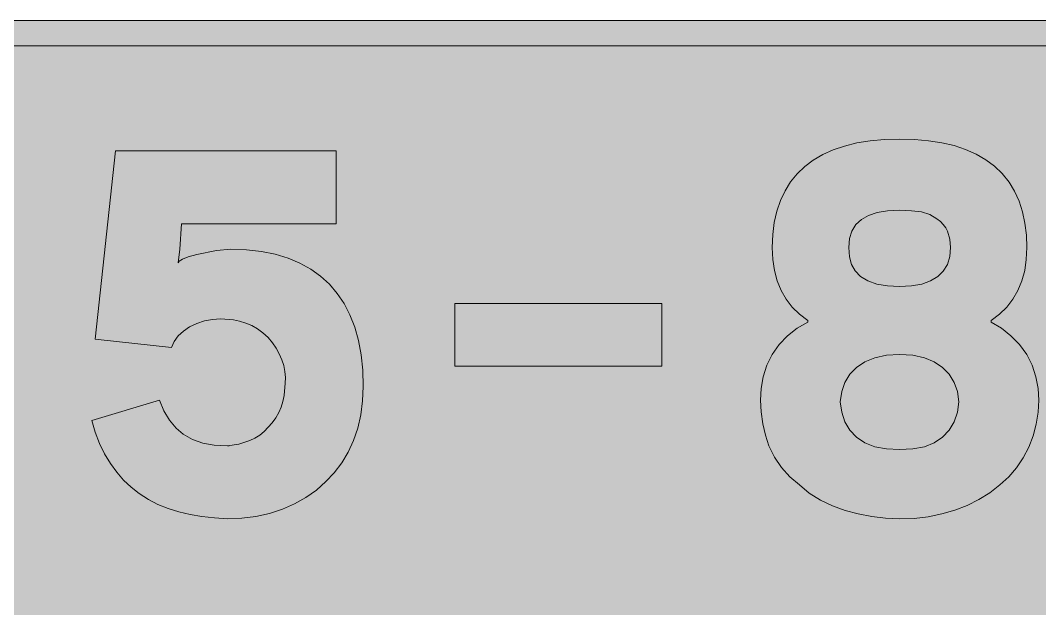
# Model space of a CAD drawing. Header units: metres. Extents: x 33 to 536, y 16 to 258.
# Drawn here: x 239.5 to 419.6, y 154 to 258.1 of the extents above; entities that cross this region are included whole.
import ezdxf

# ---------------------------------------------------------------- set-up
doc = ezdxf.new("R2010")
doc.units = ezdxf.units.M
for name, color, linetype, true_color in [('FILL_BLACK_000000', 7, 'Continuous', 0x000000), ('FILL_WHITE_FFFFFF', 7, 'Continuous', 0xffffff), ('STROKE_BLACK_000000', 7, 'Continuous', 0x000000)]:
    doc.layers.add(name, color=color, linetype=linetype, true_color=true_color)

msp = doc.modelspace()

# ---------------------------------------------------------------- hatches: boundary and pattern name
at = {"layer": 'FILL_BLACK_000000', "true_color": 0x000000}
h = msp.add_hatch(color=7, dxfattribs=at)
h.dxf.hatch_style = 1
h.paths.add_polyline_path([(530.6, 257.38), (532.21, 256.54), (533.79, 255.36), (534.8, 253.97), (535.27, 253.21), (535.59, 252.36), (535.94, 251.51), (536.11, 250.71), (536.19, 249.06), (536.19, 24.66), (536.07, 22.92), (535.66, 21.28), (534.92, 19.77), (533.79, 18.36), (532.25, 17.08), (531.39, 16.59), (530.49, 16.26), (529.76, 15.91), (528.95, 15.73), (527.19, 15.66), (41.79, 15.66), (40.17, 15.83), (38.53, 16.33), (36.94, 17.18), (35.49, 18.36), (34.31, 19.77), (33.47, 21.28), (32.96, 22.92), (32.79, 24.66), (32.79, 249.06), (32.96, 250.68), (33.47, 252.32), (34.31, 253.91), (35.49, 255.36), (36.88, 256.52), (38.49, 257.46), (40.14, 257.87), (41.79, 258.06), (527.19, 258.06), (528.94, 257.89), (530.6, 257.38)])
h.paths.add_polyline_path([(40.03, 253.3), (39.22, 252.93), (38.49, 252.36), (37.92, 251.63), (37.55, 250.82), (37.35, 249.96), (37.29, 249.06), (37.29, 24.66), (37.33, 23.76), (37.59, 22.86), (38.49, 21.36), (39.22, 20.79), (40.03, 20.42), (40.89, 20.22), (41.79, 20.16), (527.19, 20.16), (528.09, 20.2), (528.99, 20.46), (530.49, 21.36), (531.06, 22.09), (531.43, 22.9), (531.63, 23.76), (531.69, 24.66), (531.69, 249.06), (531.65, 249.96), (531.39, 250.86), (531.05, 251.5), (530.49, 252.36), (528.99, 253.26), (528.09, 253.52), (527.19, 253.56), (41.79, 253.56), (40.89, 253.5), (40.03, 253.3)], flags=16)
h = msp.add_hatch(color=7, dxfattribs=at)
h.dxf.hatch_style = 1
h.paths.add_polyline_path([(387.59, 170.75), (385.29, 171.36), (383.05, 172.15), (380.9, 173.16), (378.92, 174.4), (377.19, 175.86), (375.5, 177.32), (374.04, 178.97), (372.8, 180.8), (371.79, 182.76), (371.18, 184.66), (370.7, 186.7), (370.4, 188.79), (370.29, 190.86), (370.41, 192.93), (370.78, 195.02), (371.43, 197.06), (372.39, 198.96), (373.63, 200.69), (375.09, 202.26), (376.78, 203.6), (378.69, 204.66), (378.69, 204.96), (377.21, 206.06), (375.93, 207.31), (374.85, 208.73), (373.96, 210.28), (373.28, 211.99), (372.78, 213.82), (372.49, 215.78), (372.39, 217.86), (372.48, 220.15), (372.75, 222.3), (373.21, 224.31), (373.84, 226.18), (374.65, 227.9), (375.63, 229.47), (376.79, 230.9), (378.13, 232.18), (379.63, 233.32), (381.31, 234.31), (383.16, 235.14), (385.17, 235.83), (387.35, 236.37), (389.7, 236.75), (392.21, 236.98), (394.89, 237.06), (397.52, 236.99), (400, 236.77), (402.34, 236.41), (404.53, 235.9), (406.56, 235.23), (408.43, 234.4), (410.14, 233.41), (411.69, 232.26), (413.05, 230.94), (414.23, 229.46), (415.21, 227.84), (416, 226.07), (416.61, 224.18), (417.05, 222.18), (417.31, 220.07), (417.39, 217.86), (417.29, 215.78), (417, 213.82), (416.5, 211.99), (415.81, 210.28), (414.93, 208.73), (413.85, 207.31), (412.57, 206.06), (411.09, 204.96), (411.09, 204.66), (412.88, 203.6), (414.58, 202.26), (416.11, 200.69), (417.39, 198.96), (418.35, 197.06), (419, 195.02), (419.37, 192.93), (419.49, 190.86), (419.38, 188.73), (419.04, 186.62), (418.49, 184.56), (417.73, 182.57), (416.75, 180.69), (415.57, 178.92), (414.18, 177.3), (412.59, 175.86), (410.82, 174.48), (408.9, 173.28), (406.83, 172.25), (404.64, 171.4), (402.34, 170.73), (399.93, 170.25), (397.45, 169.96), (394.89, 169.86), (392.42, 169.97), (389.98, 170.27), (387.59, 170.75)])
h.paths.add_polyline_path([(388.75, 197.65), (387.28, 196.67), (386.1, 195.46), (385.23, 194.02), (384.66, 192.39), (384.39, 190.56), (384.66, 188.72), (385.23, 187.05), (386.1, 185.58), (387.28, 184.33), (388.75, 183.34), (390.51, 182.63), (392.56, 182.23), (394.89, 182.16), (397.22, 182.23), (399.27, 182.63), (401.03, 183.34), (402.5, 184.33), (403.68, 185.58), (404.55, 187.05), (405.12, 188.72), (405.39, 190.56), (405.12, 192.39), (404.55, 194.02), (403.68, 195.46), (402.5, 196.67), (401.03, 197.65), (399.27, 198.36), (397.22, 198.81), (394.89, 198.96), (392.56, 198.81), (390.51, 198.36), (388.75, 197.65)], flags=16)
h.paths.add_polyline_path([(403.36, 220.75), (403.04, 221.37), (402.62, 221.95), (402.11, 222.48), (401.49, 222.96), (400.25, 223.7), (398.75, 224.16), (396.98, 224.39), (394.89, 224.46), (392.78, 224.36), (390.95, 224.06), (389.41, 223.56), (388.14, 222.85), (387.16, 221.93), (386.45, 220.79), (386.03, 219.44), (385.89, 217.86), (386.01, 216.22), (386.38, 214.86), (387.03, 213.73), (387.99, 212.76), (389.28, 211.97), (390.88, 211.41), (392.76, 211.07), (394.89, 210.96), (397, 211.07), (398.83, 211.41), (400.37, 211.96), (401.64, 212.72), (402.62, 213.7), (403.33, 214.88), (403.75, 216.27), (403.89, 217.86), (403.77, 219.37), (403.36, 220.75)], flags=16)
h = msp.add_hatch(color=7, dxfattribs=at)
h.dxf.hatch_style = 1
h.paths.add_polyline_path([(278.1, 183.11), (280.03, 183.73), (280.93, 184.17), (281.79, 184.7), (282.57, 185.33), (283.29, 186.06), (284.02, 186.88), (284.64, 187.74), (285.16, 188.66), (285.58, 189.62), (285.89, 190.63), (286.12, 191.67), (286.29, 193.86), (286.33, 194.88), (286.24, 195.93), (286.03, 196.98), (285.69, 198.02), (285.24, 199.05), (284.69, 200.06), (284.03, 201.03), (283.29, 201.96), (282.36, 202.79), (281.39, 203.49), (280.37, 204.06), (279.31, 204.51), (278.23, 204.85), (277.13, 205.08), (274.89, 205.26), (273.43, 205.16), (272.01, 204.88), (270.66, 204.44), (269.41, 203.83), (268.31, 203.09), (267.38, 202.22), (266.66, 201.24), (266.19, 200.16), (252.69, 201.66), (256.29, 234.96), (295.29, 234.96), (295.29, 222.06), (267.99, 222.06), (267.69, 217.56), (267.39, 215.16), (267.57, 215.44), (268.14, 215.8), (269.16, 216.21), (270.69, 216.66), (274.14, 217.33), (276.69, 217.56), (279.47, 217.46), (282.09, 217.17), (284.53, 216.68), (286.8, 216), (288.9, 215.13), (290.82, 214.06), (292.56, 212.81), (294.13, 211.37), (295.51, 209.75), (296.72, 207.94), (297.74, 205.94), (298.59, 203.76), (299.24, 201.41), (299.71, 198.87), (300, 196.15), (300.09, 193.26), (299.98, 190.72), (299.65, 188.27), (299.11, 185.94), (298.37, 183.73), (297.42, 181.67), (296.29, 179.76), (294.98, 178.02), (293.49, 176.46), (291.82, 174.97), (289.97, 173.66), (287.96, 172.53), (285.8, 171.58), (283.52, 170.84), (281.13, 170.3), (278.65, 169.97), (276.09, 169.86), (273.78, 170.02), (271.59, 170.27), (269.49, 170.62), (267.5, 171.1), (265.61, 171.7), (263.81, 172.43), (262.11, 173.32), (260.49, 174.36), (259.07, 175.46), (257.74, 176.71), (256.51, 178.13), (255.39, 179.68), (254.38, 181.39), (253.49, 183.22), (252.72, 185.18), (252.09, 187.26), (264.09, 190.86), (264.87, 188.95), (265.85, 187.3), (267, 185.92), (268.29, 184.86), (269.93, 183.9), (271.74, 183.25), (273.77, 182.88), (276.09, 182.76), (278.1, 183.11)])
h = msp.add_hatch(color=7, dxfattribs=at)
h.dxf.hatch_style = 1
h.paths.add_polyline_path([(316.29, 207.96), (352.89, 207.96), (352.89, 196.86), (316.29, 196.86), (316.29, 207.96)])
at = {"layer": 'FILL_WHITE_FFFFFF', "true_color": 0xffffff}
h = msp.add_hatch(color=7, dxfattribs=at)
h.dxf.hatch_style = 1
h.paths.add_polyline_path([(527.19, 253.56), (528.09, 253.52), (528.99, 253.26), (530.49, 252.36), (531.05, 251.5), (531.39, 250.86), (531.65, 249.96), (531.69, 249.06), (531.69, 24.66), (531.63, 23.76), (531.43, 22.9), (531.06, 22.09), (530.49, 21.36), (528.99, 20.46), (528.09, 20.2), (527.19, 20.16), (41.79, 20.16), (40.89, 20.22), (40.03, 20.42), (39.22, 20.79), (38.49, 21.36), (37.59, 22.86), (37.33, 23.76), (37.29, 24.66), (37.29, 249.06), (37.35, 249.96), (37.55, 250.82), (37.92, 251.63), (38.49, 252.36), (39.22, 252.93), (40.03, 253.3), (40.89, 253.5), (41.79, 253.56), (527.19, 253.56)])

# ---------------------------------------------------------------- linework, layer by layer
at = {"layer": 'FILL_BLACK_000000', "lineweight": 0, "true_color": 0x000000}
for points in [[(41.79, 258.06), (527.19, 258.06), (528.94, 257.89), (530.6, 257.38), (532.21, 256.54), (533.79, 255.36), (534.8, 253.97), (535.27, 253.21), (535.59, 252.36), (535.94, 251.51), (536.11, 250.71), (536.19, 249.06), (536.19, 24.66), (536.07, 22.92), (535.66, 21.28), (534.92, 19.77), (533.79, 18.36), (532.25, 17.08), (531.39, 16.59), (530.49, 16.26), (529.76, 15.91), (528.95, 15.73), (527.19, 15.66), (41.79, 15.66)], [(41.79, 20.16), (527.19, 20.16), (528.09, 20.2), (528.99, 20.46), (530.49, 21.36), (531.06, 22.09), (531.43, 22.9), (531.63, 23.76), (531.69, 24.66), (531.69, 249.06), (531.65, 249.96), (531.39, 250.86), (531.05, 251.5), (530.49, 252.36), (528.99, 253.26), (528.09, 253.52), (527.19, 253.56), (41.79, 253.56)]]:
    msp.add_lwpolyline(points, dxfattribs=at)
for points in [[(387.59, 170.75), (385.29, 171.36), (383.05, 172.15), (380.9, 173.16), (378.92, 174.4), (377.19, 175.86), (375.5, 177.32), (374.04, 178.97), (372.8, 180.8), (371.79, 182.76), (371.18, 184.66), (370.7, 186.7), (370.4, 188.79), (370.29, 190.86), (370.41, 192.93), (370.78, 195.02), (371.43, 197.06), (372.39, 198.96), (373.63, 200.69), (375.09, 202.26), (376.78, 203.6), (378.69, 204.66), (378.69, 204.96), (377.21, 206.06), (375.93, 207.31), (374.85, 208.73), (373.96, 210.28), (373.28, 211.99), (372.78, 213.82), (372.49, 215.78), (372.39, 217.86), (372.48, 220.15), (372.75, 222.3), (373.21, 224.31), (373.84, 226.18), (374.65, 227.9), (375.63, 229.47), (376.79, 230.9), (378.13, 232.18), (379.63, 233.32), (381.31, 234.31), (383.16, 235.14), (385.17, 235.83), (387.35, 236.37), (389.7, 236.75), (392.21, 236.98), (394.89, 237.06), (397.52, 236.99), (400, 236.77), (402.34, 236.41), (404.53, 235.9), (406.56, 235.23), (408.43, 234.4), (410.14, 233.41), (411.69, 232.26), (413.05, 230.94), (414.23, 229.46), (415.21, 227.84), (416, 226.07), (416.61, 224.18), (417.05, 222.18), (417.31, 220.07), (417.39, 217.86), (417.29, 215.78), (417, 213.82), (416.5, 211.99), (415.81, 210.28), (414.93, 208.73), (413.85, 207.31), (412.57, 206.06), (411.09, 204.96), (411.09, 204.66), (412.88, 203.6), (414.58, 202.26), (416.11, 200.69), (417.39, 198.96), (418.35, 197.06), (419, 195.02), (419.37, 192.93), (419.49, 190.86), (419.38, 188.73), (419.04, 186.62), (418.49, 184.56), (417.73, 182.57), (416.75, 180.69), (415.57, 178.92), (414.18, 177.3), (412.59, 175.86), (410.82, 174.48), (408.9, 173.28), (406.83, 172.25), (404.64, 171.4), (402.34, 170.73), (399.93, 170.25), (397.45, 169.96), (394.89, 169.86), (392.42, 169.97), (389.98, 170.27)], [(278.1, 183.11), (280.03, 183.73), (280.93, 184.17), (281.79, 184.7), (282.57, 185.33), (283.29, 186.06), (284.02, 186.88), (284.64, 187.74), (285.16, 188.66), (285.58, 189.62), (285.89, 190.63), (286.12, 191.67), (286.29, 193.86), (286.33, 194.88), (286.24, 195.93), (286.03, 196.98), (285.69, 198.02), (285.24, 199.05), (284.69, 200.06), (284.03, 201.03), (283.29, 201.96), (282.36, 202.79), (281.39, 203.49), (280.37, 204.06), (279.31, 204.51), (278.23, 204.85), (277.13, 205.08), (274.89, 205.26), (273.43, 205.16), (272.01, 204.88), (270.66, 204.44), (269.41, 203.83), (268.31, 203.09), (267.38, 202.22), (266.66, 201.24), (266.19, 200.16), (252.69, 201.66), (256.29, 234.96), (295.29, 234.96), (295.29, 222.06), (267.99, 222.06), (267.69, 217.56), (267.39, 215.16), (267.57, 215.44), (268.14, 215.8), (269.16, 216.21), (270.69, 216.66), (274.14, 217.33), (276.69, 217.56), (279.47, 217.46), (282.09, 217.17), (284.53, 216.68), (286.8, 216), (288.9, 215.13), (290.82, 214.06), (292.56, 212.81), (294.13, 211.37), (295.51, 209.75), (296.72, 207.94), (297.74, 205.94), (298.59, 203.76), (299.24, 201.41), (299.71, 198.87), (300, 196.15), (300.09, 193.26), (299.98, 190.72), (299.65, 188.27), (299.11, 185.94), (298.37, 183.73), (297.42, 181.67), (296.29, 179.76), (294.98, 178.02), (293.49, 176.46), (291.82, 174.97), (289.97, 173.66), (287.96, 172.53), (285.8, 171.58), (283.52, 170.84), (281.13, 170.3), (278.65, 169.97), (276.09, 169.86), (273.78, 170.02), (271.59, 170.27), (269.49, 170.62), (267.5, 171.1), (265.61, 171.7), (263.81, 172.43), (262.11, 173.32), (260.49, 174.36), (259.07, 175.46), (257.74, 176.71), (256.51, 178.13), (255.39, 179.68), (254.38, 181.39), (253.49, 183.22), (252.72, 185.18), (252.09, 187.26), (264.09, 190.86), (264.87, 188.95), (265.85, 187.3), (267, 185.92), (268.29, 184.86), (269.93, 183.9), (271.74, 183.25), (273.77, 182.88), (276.09, 182.76)], [(403.36, 220.75), (403.04, 221.37), (402.62, 221.95), (402.11, 222.48), (401.49, 222.96), (400.25, 223.7), (398.75, 224.16), (396.98, 224.39), (394.89, 224.46), (392.78, 224.36), (390.95, 224.06), (389.41, 223.56), (388.14, 222.85), (387.16, 221.93), (386.45, 220.79), (386.03, 219.44), (385.89, 217.86), (386.01, 216.22), (386.38, 214.86), (387.03, 213.73), (387.99, 212.76), (389.28, 211.97), (390.88, 211.41), (392.76, 211.07), (394.89, 210.96), (397, 211.07), (398.83, 211.41), (400.37, 211.96), (401.64, 212.72), (402.62, 213.7), (403.33, 214.88), (403.75, 216.27), (403.89, 217.86), (403.77, 219.37)], [(316.29, 207.96), (352.89, 207.96), (352.89, 196.86), (316.29, 196.86)], [(388.75, 197.65), (387.28, 196.67), (386.1, 195.46), (385.23, 194.02), (384.66, 192.39), (384.39, 190.56), (384.66, 188.72), (385.23, 187.05), (386.1, 185.58), (387.28, 184.33), (388.75, 183.34), (390.51, 182.63), (392.56, 182.23), (394.89, 182.16), (397.22, 182.23), (399.27, 182.63), (401.03, 183.34), (402.5, 184.33), (403.68, 185.58), (404.55, 187.05), (405.12, 188.72), (405.39, 190.56), (405.12, 192.39), (404.55, 194.02), (403.68, 195.46), (402.5, 196.67), (401.03, 197.65), (399.27, 198.36), (397.22, 198.81), (394.89, 198.96), (392.56, 198.81), (390.51, 198.36)]]:
    msp.add_lwpolyline(points, close=True, dxfattribs=at)
at = {"layer": 'FILL_WHITE_FFFFFF', "lineweight": 0, "true_color": 0xffffff}
msp.add_lwpolyline([(41.79, 253.56), (527.19, 253.56), (528.09, 253.52), (528.99, 253.26), (530.49, 252.36), (531.05, 251.5), (531.39, 250.86), (531.65, 249.96), (531.69, 249.06), (531.69, 24.66), (531.63, 23.76), (531.43, 22.9), (531.06, 22.09), (530.49, 21.36), (528.99, 20.46), (528.09, 20.2), (527.19, 20.16), (41.79, 20.16)], dxfattribs=at)
at = {"layer": 'STROKE_BLACK_000000', "lineweight": 0, "true_color": 0x000000}
msp.add_lwpolyline([(276.09, 182.76), (276.39, 182.76)], dxfattribs=at)

doc.saveas('drawing.dxf')
